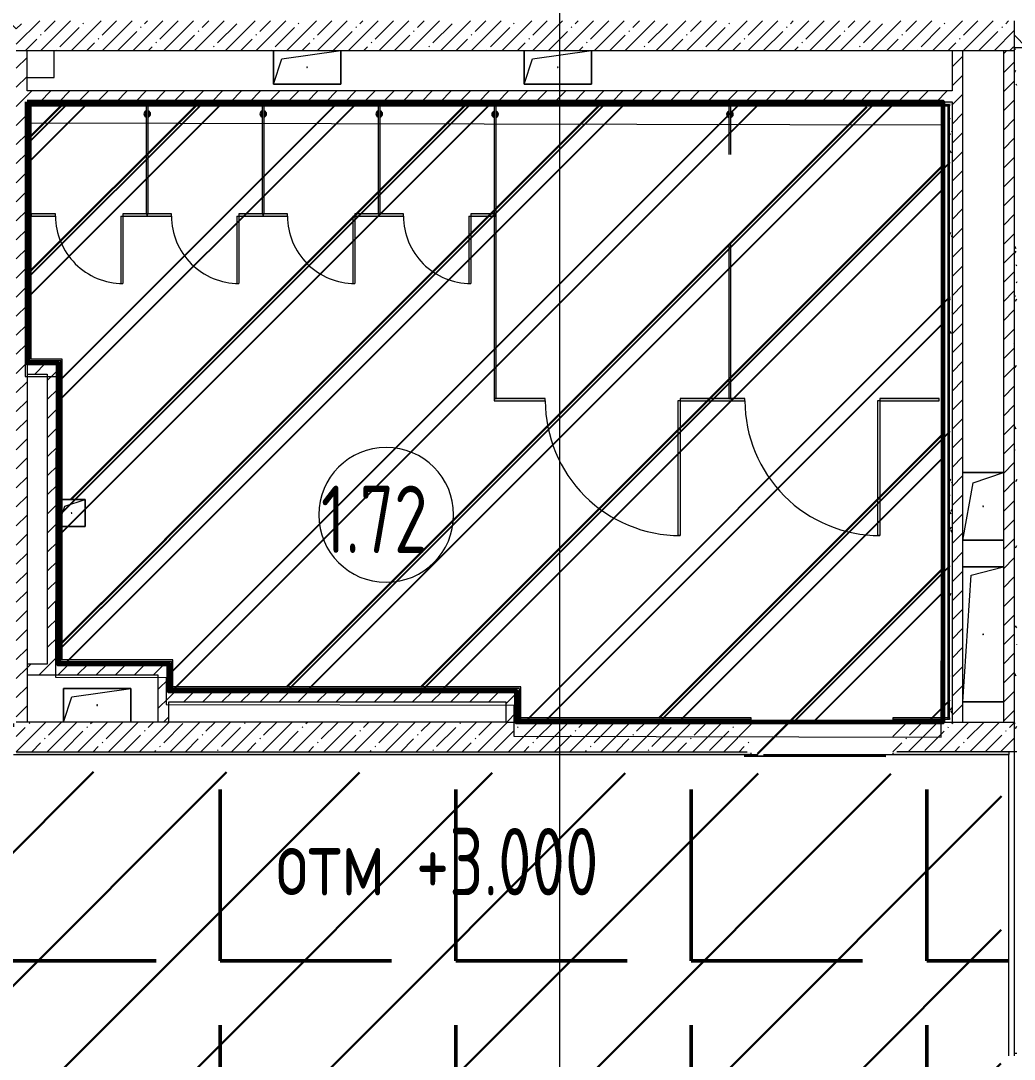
# Model space of a CAD drawing. Header units: millimetres. Extents: x -213911 to 415037, y -3642 to 107391.
# Drawn here: x 112028 to 119395, y 2764 to 10464 of the extents above; entities that cross this region are included whole.
import ezdxf

# ---------------------------------------------------------------- set-up
doc = ezdxf.new("R2010")
doc.units = ezdxf.units.MM
for name, color, linetype, lineweight in [('1)CF2', 3, 'Continuous', 30), ('2)CF1', 5, 'Continuous', 30), ('7.1)Армстрон', 30, 'Continuous', 50), ('7.20) Демонтаж монтаж', 5, 'Continuous', 60), ('7.5.2) Окраска опуска белая', 220, 'Continuous', 60), ('A-AREA-BNDY', 7, 'Continuous', 5), ('A-AREA-IDEN', 7, 'Continuous', 9), ('A-FLOR', 7, 'Continuous', 9), ('A-GENM', 7, 'Continuous', 9), ('A-GENM-1', 7, 'Continuous', 20), ('A-WALL', 7, 'Continuous', 5), ('I-WALL', 7, 'Continuous', 5), ('Оси', 7, 'Continuous', 9)]:
    doc.layers.add(name, color=color, linetype=linetype, lineweight=lineweight)
doc.layers.add('3) CF3 монтаж', color=152, linetype='Continuous')
for name, color, linetype, lineweight, true_color in [('A-DOOR-1', 7, 'Continuous', 5, 0xc0c0c0), ('A-WALL-1', 9, 'Continuous', 5, 0x808080), ('A-WALL-FNSH-1', 9, 'Continuous', 5, 0x808080)]:
    doc.layers.add(name, color=color, linetype=linetype, lineweight=lineweight, true_color=true_color)
doc.styles.get("Standard").update_dxf_attribs({"font": 'arial.ttf'})
doc.styles.add('СПДС', font='ГОСТ тип А.ttf', dxfattribs={"width": 0.9})
pattern_1 = [(45, (64.7, -136.06), (-70.71068, 70.71068), [])]
pattern_2 = [(45, (64.7, -136.06), (-114.04925, 114.04925), []), (45, (178.75, -136.06), (-114.04925, 114.04925), [201.612, -40.322, 6.706, -33.617])]
pattern_3 = [(0, (64.7, -136.06), (243.84, 60.96), [20.117, -162.763, 20.117, -162.763, -975.36]), (0, (64.7, -136.06), (243.84, 60.96), [-365.76, 20.117, -345.643, 20.117, -162.763, -426.72]), (0, (64.7, -136.06), (243.84, 60.96), [-914.4, 20.117, -101.803, 20.117, -284.683]), (120, (156.14, -105.58), (-174.71291, 180.691634), [20.117, -162.763, 20.117, -162.763, -975.36]), (120, (156.14, -105.58), (-174.71291, 180.691634), [-365.76, 20.117, -345.643, 20.117, -162.763, -426.72]), (120, (156.14, -105.58), (-174.71291, 180.691634), [-914.4, 20.117, -101.803, 20.117, -284.683]), (240, (186.62, 16.34), (-69.12709, -241.651634), [20.117, -162.763, 20.117, -162.763, -975.36]), (240, (186.62, 16.34), (-69.12709, -241.651634), [-365.76, 20.117, -345.643, 20.117, -162.763, -426.72]), (240, (186.62, 16.34), (-69.12709, -241.651634), [-914.4, 20.117, -101.803, 20.117, -284.683])]

# ---------------------------------------------------------------- blocks, each defined once
blk = doc.blocks.new('GM_Отверстие прямоугольное _в плите_ - Отверстие-V82-Объем проектирования 1 этажа')
at = {"layer": 'A-GENM'}
for p, q in [((-250, -125), (-250, 125)), ((-250, 125), (250, 125)), ((250, 125), (-250, 125)), ((-250, 125), (-250, -125)), ((-187.5, 62.5), (250, 125)), ((250, 125), (250, -125)), ((250, -125), (250, 125)), ((-250, -125), (-187.5, 62.5))]:
    blk.add_line(p, q, dxfattribs=at)
for start, end in [(360, 180), (180, 360)]:
    blk.add_arc((0, 0), 2.5, start, end, dxfattribs=at)
blk = doc.blocks.new('GM_Отверстие прямоугольное _в плите_ - Отверстие-V81-Объем проектирования 1 этажа')
at = {"layer": 'A-GENM'}
for p, q in [((-250, -125), (-250, 125)), ((-250, 125), (-250, -125)), ((-187.5, 62.5), (250, 125)), ((250, 125), (250, -125)), ((250, -125), (250, 125)), ((-250, -125), (-187.5, 62.5)), ((250, -125), (-250, -125)), ((-250, -125), (250, -125))]:
    blk.add_line(p, q, dxfattribs=at)
for start, end in [(360, 180), (180, 360)]:
    blk.add_arc((0, 0), 2.5, start, end, dxfattribs=at)
blk = doc.blocks.new('GM_Отверстие прямоугольное _в плите_ - Отверстие-V128-Объем проектирования 1 этажа')
at = {"layer": 'A-GENM'}
for p, q in [((-69, 100), (100, 100)), ((100, 100), (-69, 100)), ((-50, 50), (100, 100)), ((100, 100), (100, -100)), ((100, -100), (100, 100)), ((-69, -7), (-50, 50)), ((100, -100), (-69, -100)), ((-69, -100), (100, -100))]:
    blk.add_line(p, q, dxfattribs=at)
for start, end in [(360, 180), (180, 360)]:
    blk.add_arc((0, 0), 2.5, start, end, dxfattribs=at)
blk = doc.blocks.new('GM_Отверстие прямоугольное _в плите_ - Отверстие-V162-Объем проектирования 1 этажа')
at = {"layer": 'A-GENM'}
for p, q in [((-150, 250), (150, 250)), ((150, 250), (-150, 250)), ((-75, 175), (150, 250)), ((-150, -250), (-75, 175)), ((150, -250), (-150, -250)), ((-150, -250), (150, -250))]:
    blk.add_line(p, q, dxfattribs=at)
for start, end in [(360, 180), (180, 360)]:
    blk.add_arc((0, 0), 2.5, start, end, dxfattribs=at)
blk = doc.blocks.new('GM_Отверстие прямоугольное _в плите_ - Отверстие-V163-Объем проектирования 1 этажа')
at = {"layer": 'A-GENM'}
for p, q in [((-150, 500), (150, 500)), ((150, 500), (-150, 500)), ((-90, 440), (150, 500)), ((-150, -500), (-90, 440)), ((150, -500), (-150, -500)), ((-150, -500), (150, -500))]:
    blk.add_line(p, q, dxfattribs=at)
for start, end in [(360, 180), (180, 360)]:
    blk.add_arc((0, 0), 2.5, start, end, dxfattribs=at)
blk = doc.blocks.new('131_Сантехническая перегородка_Дверь 5 - СД-1-V254-Объем проектирования 1 этажа')
at = {"layer": 'A-GENM'}
for points in [[(70, 8), (70, -8), (250, -8), (250, 8), (78, 8)], [(922, 8), (750, 8), (750, -8), (930, -8), (930, 8)]]:
    blk.add_hatch(color=256, dxfattribs=at).paths.add_polyline_path(points)
at = {"layer": 'A-DOOR-1'}
for p, q in [((266, 508), (250, 508)), ((250, 8), (250, 508)), ((266, 8), (266, 508)), ((266, 8), (250, 8))]:
    blk.add_line(p, q, dxfattribs=at)
blk.add_arc((250, 8), 500, 360, 90, dxfattribs=at)
at = {"layer": 'A-GENM-1'}
for p, q in [((250, 8), (70, 8)), ((70, 8), (70, -8)), ((250, -8), (250, 8)), ((930, 8), (750, 8)), ((750, 8), (750, -8)), ((930, -8), (930, 8)), ((70, -8), (250, -8)), ((750, -8), (930, -8))]:
    blk.add_line(p, q, dxfattribs=at)
blk = doc.blocks.new('131_Сантехническая перегородка_Дверь 5 - СД-1-V255-Объем проектирования 1 этажа')
at = {"layer": 'A-GENM'}
for points in [[(78, 8), (78, -8), (250, -8), (250, 8)], [(750, 8), (750, -8), (930, -8), (930, 8), (922, 8)]]:
    blk.add_hatch(color=256, dxfattribs=at).paths.add_polyline_path(points)
at = {"layer": 'A-DOOR-1'}
for p, q in [((266, 508), (250, 508)), ((250, 8), (250, 508)), ((266, 8), (266, 508)), ((266, 8), (250, 8))]:
    blk.add_line(p, q, dxfattribs=at)
blk.add_arc((250, 8), 500, 360, 90, dxfattribs=at)
at = {"layer": 'A-GENM-1'}
for p, q in [((250, 8), (70, 8)), ((70, 8), (70, -8)), ((250, -8), (250, 8)), ((930, 8), (750, 8)), ((750, 8), (750, -8)), ((930, -8), (930, 8)), ((70, -8), (250, -8)), ((750, -8), (930, -8))]:
    blk.add_line(p, q, dxfattribs=at)
blk = doc.blocks.new('131_Сантехническая перегородка 6 - СП-1-30839354-Объем проектирования 1 этажа')
at = {"layer": 'A-GENM'}
blk.add_hatch(color=256, dxfattribs=at).paths.add_polyline_path([(800, 8), (0, 8), (0, -8), (800, -8)])
at = {"layer": 'A-GENM', "flags": 128}
for points in [[(71.5, 8), (71.1, 8.5), (70.8, 9), (70.4, 9.5), (70, 9.9), (69.6, 10.4), (69.2, 10.8), (68.8, 11.2), (68.3, 11.6), (67.8, 12), (67.3, 12.3), (66.8, 12.7), (66.3, 13), (65.8, 13.3), (65.3, 13.6), (64.7, 13.8), (64.2, 14), (63.6, 14.3), (63, 14.4), (62.4, 14.6), (61.9, 14.7), (61.3, 14.9), (60.7, 14.9), (60.1, 15), (59.5, 15.1), (58.9, 15.1), (58.3, 15.1), (57.7, 15), (57.1, 15), (56.5, 14.9), (55.9, 14.8), (55.3, 14.7), (54.7, 14.5), (54.1, 14.4), (53.5, 14.2), (53, 13.9), (52.4, 13.7), (51.9, 13.4), (51.4, 13.2), (50.8, 12.9), (50.3, 12.5), (49.8, 12.2), (49.3, 11.8), (48.9, 11.4), (48.4, 11), (48, 10.6), (47.6, 10.2), (47.2, 9.7), (46.8, 9.3), (46.4, 8.8), (46.1, 8.3), (45.9, 8)], [(45.9, -8), (46.3, -8.5), (46.6, -9), (47, -9.5), (47.4, -9.9), (47.8, -10.4), (48.2, -10.8), (48.6, -11.2), (49.1, -11.6), (49.6, -12), (50, -12.3), (50.5, -12.7), (51.1, -13), (51.6, -13.3), (52.1, -13.6), (52.7, -13.8), (53.2, -14), (53.8, -14.3), (54.4, -14.4), (54.9, -14.6), (55.5, -14.7), (56.1, -14.9), (56.7, -14.9), (57.3, -15), (57.9, -15.1), (58.5, -15.1), (59.1, -15.1), (59.7, -15), (60.3, -15), (60.9, -14.9), (61.5, -14.8), (62.1, -14.7), (62.7, -14.5), (63.3, -14.4), (63.8, -14.2), (64.4, -13.9), (65, -13.7), (65.5, -13.4), (66, -13.2), (66.6, -12.9), (67.1, -12.5), (67.6, -12.2), (68, -11.8), (68.5, -11.4), (69, -11), (69.4, -10.6), (69.8, -10.2), (70.2, -9.7), (70.6, -9.3), (70.9, -8.8), (71.3, -8.3), (71.5, -8)]]:
    blk.add_lwpolyline(points, dxfattribs=at)
at = {"layer": 'A-GENM'}
for radius, start, end in [(24.6, 19.91127, 160.08873), (17.6, 28.97309, 151.02691), (15.1, 33.78108, 146.21892), (24.6, 199.91127, 340.08873), (17.6, 208.97309, 331.02691), (15.1, 213.78108, 326.21892)]:
    blk.add_arc((58.7, 0), radius, start, end, dxfattribs=at)
at = {"layer": 'A-GENM-1'}
for p, q in [((800, 8), (0, 8)), ((0, 8), (0, -8)), ((800, -8), (800, 8)), ((0, -8), (800, -8))]:
    blk.add_line(p, q, dxfattribs=at)
blk = doc.blocks.new('131_Сантехническая перегородка 7 - СП-1-30858579-Объем проектирования 1 этажа')
at = {"layer": 'A-GENM'}
blk.add_hatch(color=256, dxfattribs=at).paths.add_polyline_path([(2165.9, -8), (2165.9, 8), (-4.1, 8), (-4.1, -8), (1884.9, -8)])
at = {"layer": 'A-GENM', "flags": 128}
for points in [[(71.5, 8), (71.1, 8.5), (70.8, 9), (70.4, 9.5), (70, 9.9), (69.6, 10.4), (69.2, 10.8), (68.8, 11.2), (68.3, 11.6), (67.8, 12), (67.3, 12.3), (66.8, 12.7), (66.3, 13), (65.8, 13.3), (65.3, 13.6), (64.7, 13.8), (64.2, 14), (63.6, 14.3), (63, 14.4), (62.4, 14.6), (61.9, 14.7), (61.3, 14.9), (60.7, 14.9), (60.1, 15), (59.5, 15.1), (58.9, 15.1), (58.3, 15.1), (57.7, 15), (57.1, 15), (56.5, 14.9), (55.9, 14.8), (55.3, 14.7), (54.7, 14.5), (54.1, 14.4), (53.5, 14.2), (53, 13.9), (52.4, 13.7), (51.9, 13.4), (51.4, 13.2), (50.8, 12.9), (50.3, 12.5), (49.8, 12.2), (49.3, 11.8), (48.9, 11.4), (48.4, 11), (48, 10.6), (47.6, 10.2), (47.2, 9.7), (46.8, 9.3), (46.4, 8.8), (46.1, 8.3), (45.9, 8)], [(45.9, -8), (46.3, -8.5), (46.6, -9), (47, -9.5), (47.4, -9.9), (47.8, -10.4), (48.2, -10.8), (48.6, -11.2), (49.1, -11.6), (49.6, -12), (50, -12.3), (50.5, -12.7), (51.1, -13), (51.6, -13.3), (52.1, -13.6), (52.7, -13.8), (53.2, -14), (53.8, -14.3), (54.4, -14.4), (54.9, -14.6), (55.5, -14.7), (56.1, -14.9), (56.7, -14.9), (57.3, -15), (57.9, -15.1), (58.5, -15.1), (59.1, -15.1), (59.7, -15), (60.3, -15), (60.9, -14.9), (61.5, -14.8), (62.1, -14.7), (62.7, -14.5), (63.3, -14.4), (63.8, -14.2), (64.4, -13.9), (65, -13.7), (65.5, -13.4), (66, -13.2), (66.6, -12.9), (67.1, -12.5), (67.6, -12.2), (68, -11.8), (68.5, -11.4), (69, -11), (69.4, -10.6), (69.8, -10.2), (70.2, -9.7), (70.6, -9.3), (70.9, -8.8), (71.3, -8.3), (71.5, -8)]]:
    blk.add_lwpolyline(points, dxfattribs=at)
at = {"layer": 'A-GENM'}
for radius, start, end in [(24.6, 19.91127, 160.08873), (17.6, 28.97309, 151.02691), (15.1, 33.78108, 146.21892), (24.6, 199.91127, 340.08873), (17.6, 208.97309, 331.02691), (15.1, 213.78108, 326.21892)]:
    blk.add_arc((58.7, 0), radius, start, end, dxfattribs=at)
at = {"layer": 'A-GENM-1'}
for p, q in [((2165.9, 8), (-4.1, 8)), ((-4.1, 8), (-4.1, -8)), ((2165.9, -8), (2165.9, 8)), ((-4.1, -8), (2165.9, -8))]:
    blk.add_line(p, q, dxfattribs=at)
blk = doc.blocks.new('131_Сантехническая перегородка_Дверь МГН - СД-1-30883454-Объем проектирования 1 этажа')
at = {"layer": 'A-GENM'}
for points in [[(-366.5, 8), (-370, 8), (-370, -8), (10, -8), (10, 8), (-350.5, 8)], [(1390, 8), (1010, 8), (1010, -8), (1390, -8)]]:
    blk.add_hatch(color=256, dxfattribs=at).paths.add_polyline_path(points)
at = {"layer": 'A-DOOR-1'}
for p, q in [((10, 1008), (26, 1008)), ((10, 8), (10, 1008)), ((26, 8), (26, 1008)), ((10, 8), (26, 8))]:
    blk.add_line(p, q, dxfattribs=at)
blk.add_arc((10, 8), 1000, 360, 90, dxfattribs=at)
at = {"layer": 'A-GENM-1'}
for p, q in [((10, 8), (-370, 8)), ((-370, 8), (-370, -8)), ((10, -8), (10, 8)), ((1390, 8), (1010, 8)), ((1010, 8), (1010, -8)), ((1390, -8), (1390, 8)), ((-370, -8), (10, -8)), ((1010, -8), (1390, -8))]:
    blk.add_line(p, q, dxfattribs=at)
blk = doc.blocks.new('131_Сантехническая перегородка_Дверь МГН 2 - СД-1-V256-Объем проектирования 1 этажа')
at = {"layer": 'A-GENM'}
for points in [[(-304.6, 8), (-430, 8), (-430, -8), (10, -8), (10, 8), (-87, 8)], [(1110, 8), (1010, 8), (1010, -8), (1110, -8), (1110, 5.9)]]:
    blk.add_hatch(color=256, dxfattribs=at).paths.add_polyline_path(points)
at = {"layer": 'A-DOOR-1'}
for p, q in [((10, 1008), (26, 1008)), ((10, 8), (10, 1008)), ((26, 8), (26, 1008)), ((10, 8), (26, 8))]:
    blk.add_line(p, q, dxfattribs=at)
blk.add_arc((10, 8), 1000, 360, 90, dxfattribs=at)
at = {"layer": 'A-GENM-1'}
for p, q in [((10, 8), (-430, 8)), ((-430, 8), (-430, -8)), ((10, -8), (10, 8)), ((1110, 8), (1010, 8)), ((1010, 8), (1010, -8)), ((1110, -8), (1110, 8)), ((-430, -8), (10, -8)), ((1010, -8), (1110, -8))]:
    blk.add_line(p, q, dxfattribs=at)
blk = doc.blocks.new('Марка_Помещения - Номер-25198446-Объем проектирования 1 этажа')
at = {"layer": 'A-AREA-IDEN'}
for start, end in [(360, 180), (180, 360)]:
    blk.add_arc((0, 0), 2.5, start, end, dxfattribs=at)

msp = doc.modelspace()

# ---------------------------------------------------------------- hatches: boundary and pattern name
at = {"layer": 'I-WALL'}
h = msp.add_hatch(dxfattribs=at)
h.set_pattern_fill('FP_23', color=256, style=0, pattern_type=2)
h.set_pattern_definition([(135, (64.7, -136.06), (-141.42136, -141.42136), [])])
h.paths.add_polyline_path([(119414.7, 10263.9), (121274.7, 10263.9), (121274.7, 10463.9), (119394.7, 10463.9), (119394.7, 10263.9), (119399.6, 10263.9)])
h.paths.add_polyline_path([(111274.7, 10263.9), (111994.7, 10263.9), (111994.7, 10463.9), (111244.7, 10463.9), (111244.7, 10263.9)])
h.paths.add_polyline_path([(110194.7, 10263.9), (110294.7, 10263.9), (110294.7, 10463.9), (109169.7, 10463.9), (109169.7, 10263.9), (110115.8, 10263.9)])
h.paths.add_polyline_path([(107745.5, 10263.9), (107769.7, 10263.9), (107769.7, 10463.9), (107414.7, 10463.9), (107414.7, 10263.9), (107744.7, 10263.9)])
h = msp.add_hatch(dxfattribs=at)
h.set_pattern_fill('FP_1', color=256, style=0, pattern_type=2)
h.set_pattern_definition(pattern_2)
h.paths.add_polyline_path([(119314.7, 10243.9), (119394.7, 10243.9), (119394.7, 10463.9), (111994.7, 10463.9), (111994.7, 10243.9), (119043.6, 10243.9)])
h = msp.add_hatch(dxfattribs=at)
h.set_pattern_fill('FP_22', color=256, style=0, pattern_type=2)
h.set_pattern_definition(pattern_1)
h.paths.add_polyline_path([(112074.7, 5263.9), (112074.7, 10243.9), (111994.7, 10243.9), (111994.7, 5263.9)])
h = msp.add_hatch(dxfattribs=at)
h.set_pattern_fill('FP_22', color=256, style=0, pattern_type=2)
h.set_pattern_definition(pattern_1)
h.paths.add_polyline_path([(119014.7, 5263.9), (119014.7, 10243.9), (118934.7, 10243.9), (118934.7, 5263.9)])
h = msp.add_hatch(dxfattribs=at)
h.set_pattern_fill('FP_22', color=256, style=0, pattern_type=2)
h.set_pattern_definition(pattern_1)
h.paths.add_polyline_path([(119314.7, 5263.9), (119394.7, 5263.9), (119394.7, 10243.9), (119314.7, 10243.9), (119314.7, 5283.9)])
h = msp.add_hatch(dxfattribs=at)
h.set_pattern_fill('FP_191', color=256, style=0, pattern_type=2)
h.set_pattern_definition(pattern_3)
h.paths.add_polyline_path([(119394.7, 5043.9), (119414.7, 5043.9), (119414.7, 10263.9), (119394.7, 10263.9), (119394.7, 5156.6)])
h = msp.add_hatch(dxfattribs=at)
h.set_pattern_fill('FP_22', color=256, style=0, pattern_type=2)
h.set_pattern_definition(pattern_1)
h.paths.add_polyline_path([(114499.8, 9863.9), (118934.7, 9863.9), (118934.7, 9943.9), (112074.7, 9943.9), (112074.7, 9863.9), (114241.9, 9863.9)])
h = msp.add_hatch(dxfattribs=at)
h.set_pattern_fill('FP_191', color=256, style=0, pattern_type=2)
h.set_pattern_definition(pattern_3)
h.paths.add_polyline_path([(112094.7, 7943.9), (112094.7, 9863.9), (112074.7, 9863.9), (112074.7, 7943.9)])
h = msp.add_hatch(dxfattribs=at)
h.set_pattern_fill('FP_191', color=256, style=0, pattern_type=2)
h.set_pattern_definition(pattern_3)
h.paths.add_polyline_path([(114499.8, 9843.9), (118934.7, 9843.9), (118934.7, 9863.9), (112094.7, 9863.9), (112094.8, 9843.9), (114241.9, 9843.9)])
for points in [[(117444.7, 9832.9), (118914.7, 9832.9), (118914.7, 9843.9), (112094.7, 9843.9), (112096, 9832.9), (117336.5, 9832.9)], [(112105.7, 7943.9), (112105.7, 9832.9), (112094.7, 9832.9), (112094.7, 7943.9)], [(118903.7, 5283.9), (118914.7, 5294.9), (118913.7, 9832.9), (118903.7, 9832.9), (118903.7, 5294.9)], [(112324.7, 7943.9), (112335.7, 7943.9), (112335.7, 7954.9), (112105.7, 7954.9), (112105.7, 7943.9), (112304.7, 7943.9)], [(112324.7, 5713.9), (112335.7, 5713.9), (112335.7, 7943.9), (112324.7, 7943.9), (112324.7, 5714.2)], [(112335.7, 5713.9), (113155.7, 5713.9), (113155.7, 5724.9), (112335.7, 5724.9)], [(113155.7, 5524.9), (113155.7, 5713.9), (113144.7, 5713.9), (113144.7, 5524.9)], [(115724.7, 5513.9), (115735.7, 5513.9), (115735.7, 5524.9), (113144.7, 5524.9), (113144.7, 5513.9), (115704.7, 5513.9)], [(115724.7, 5294.9), (115735.7, 5294.9), (115735.7, 5513.9), (115724.7, 5513.9), (115724.7, 5493.9)]]:
    msp.add_hatch(color=256, dxfattribs=at).paths.add_polyline_path(points)
h = msp.add_hatch(dxfattribs=at)
h.set_pattern_fill('FP_191', color=256, style=0, pattern_type=2)
h.set_pattern_definition(pattern_3)
h.paths.add_polyline_path([(118914.7, 5283.9), (118934.7, 5283.9), (118934.7, 9843.9), (118914.7, 9843.9), (118914.7, 5284.5)])
h = msp.add_hatch(dxfattribs=at)
h.set_pattern_fill('FP_191', color=256, style=0, pattern_type=2)
h.set_pattern_definition(pattern_3)
h.paths.add_polyline_path([(112304.7, 7923.9), (112304.7, 7943.9), (112074.7, 7943.9), (112074.7, 7923.9), (112224.7, 7923.9)])
h = msp.add_hatch(dxfattribs=at)
h.set_pattern_fill('FP_191', color=256, style=0, pattern_type=2)
h.set_pattern_definition(pattern_3)
h.paths.add_polyline_path([(112324.7, 5713.9), (112324.7, 7943.9), (112304.7, 7943.9), (112304.7, 5713.9), (112324.6, 5713.9)])
h = msp.add_hatch(dxfattribs=at)
h.set_pattern_fill('FP_22', color=256, style=0, pattern_type=2)
h.set_pattern_definition(pattern_1)
h.paths.add_polyline_path([(112178.9, 7843.9), (112304.7, 7843.9), (112304.7, 7923.9), (112074.7, 7923.9), (112074.7, 7843.9), (112094.7, 7843.9)])
h = msp.add_hatch(dxfattribs=at)
h.set_pattern_fill('FP_22', color=256, style=0, pattern_type=2)
h.set_pattern_definition(pattern_1)
h.paths.add_polyline_path([(112304.7, 5693.9), (112304.7, 7843.9), (112224.7, 7843.9), (112224.7, 5693.9)])
h = msp.add_hatch(dxfattribs=at)
h.set_pattern_fill('FP_191', color=256, style=0, pattern_type=2)
h.set_pattern_definition(pattern_3)
h.paths.add_polyline_path([(112344.7, 5693.9), (113124.7, 5693.9), (113124.7, 5713.9), (112304.7, 5713.9), (112304.7, 5693.9), (112330.2, 5693.9)])
h = msp.add_hatch(dxfattribs=at)
h.set_pattern_fill('FP_191', color=256, style=0, pattern_type=2)
h.set_pattern_definition(pattern_3)
h.paths.add_polyline_path([(113144.7, 5513.9), (113144.7, 5713.9), (113124.7, 5713.9), (113124.7, 5513.9)])
h = msp.add_hatch(dxfattribs=at)
h.set_pattern_fill('FP_22', color=256, style=0, pattern_type=2)
h.set_pattern_definition(pattern_1)
h.paths.add_polyline_path([(112844.7, 5613.9), (113044.7, 5613.9), (113044.7, 5693.9), (112074.7, 5693.9), (112074.7, 5613.9), (112344.7, 5613.9)])
h = msp.add_hatch(dxfattribs=at)
h.set_pattern_fill('FP_22', color=256, style=0, pattern_type=2)
h.set_pattern_definition(pattern_1)
h.paths.add_polyline_path([(113044.7, 5263.9), (113124.7, 5263.9), (113124.7, 5693.9), (113044.7, 5693.9), (113044.7, 5493.9)])
h = msp.add_hatch(dxfattribs=at)
h.set_pattern_fill('FP_191', color=256, style=0, pattern_type=2)
h.set_pattern_definition(pattern_3)
h.paths.add_polyline_path([(115704.7, 5493.9), (115704.7, 5513.9), (113124.7, 5513.9), (113124.7, 5493.9), (115624.7, 5493.9)])
h = msp.add_hatch(dxfattribs=at)
h.set_pattern_fill('FP_22', color=256, style=0, pattern_type=2)
h.set_pattern_definition(pattern_1)
h.paths.add_polyline_path([(113210.4, 5413.9), (115624.7, 5413.9), (115624.7, 5493.9), (113124.7, 5493.9), (113124.7, 5413.9), (113144.7, 5413.9)])
h = msp.add_hatch(dxfattribs=at)
h.set_pattern_fill('FP_22', color=256, style=0, pattern_type=2)
h.set_pattern_definition(pattern_1)
h.paths.add_polyline_path([(115704.7, 5263.9), (115704.7, 5493.9), (115624.7, 5493.9), (115624.7, 5263.9)])
h = msp.add_hatch(dxfattribs=at)
h.set_pattern_fill('FP_191', color=256, style=0, pattern_type=2)
h.set_pattern_definition(pattern_3)
h.paths.add_polyline_path([(115704.7, 5283.9), (115724.7, 5284.1), (115724.7, 5513.9), (115704.7, 5513.9), (115704.7, 5284.3)])
h = msp.add_hatch(dxfattribs=at)
h.set_pattern_fill('FP_1', color=256, style=0, pattern_type=2)
h.set_pattern_definition(pattern_2)
h.paths.add_polyline_path([(118534.4, 5043.9), (119394.7, 5043.9), (119394.7, 5263.9), (118494.7, 5263.9), (118494.7, 5043.9), (118524.7, 5043.9)])
h.paths.add_polyline_path([(112574.7, 5043.9), (117444.7, 5043.9), (117444.7, 5263.9), (111994.7, 5263.9), (111994.7, 5043.9), (112509.7, 5043.9)])
h = msp.add_hatch(dxfattribs=at)
h.set_pattern_fill('FP_191', color=256, style=0, pattern_type=2)
h.set_pattern_definition(pattern_3)
h.paths.add_polyline_path([(118524.7, 5263.9), (118934.7, 5263.9), (118934.7, 5283.9), (118494.7, 5283.9), (118494.7, 5271.9), (118524.7, 5271.9), (118524.7, 5265.4)])
h.paths.add_polyline_path([(117336.5, 5263.9), (117414.7, 5264.3), (117414.7, 5271.9), (117444.7, 5271.9), (117444.7, 5283.9), (115704.7, 5283.9), (115704.7, 5263.9), (115724.7, 5263.9)])
h = msp.add_hatch(color=256, dxfattribs=at)
h.paths.add_polyline_path([(117444.7, 5283.9), (117444.7, 5294.9), (115724.7, 5294.9), (115724.7, 5283.9), (117336.5, 5283.9)])
h.paths.add_polyline_path([(118903.7, 5283.9), (118914.7, 5284.5), (118914.7, 5294.9)])
h.paths.add_polyline_path([(118903.7, 5283.9), (118903.7, 5294.9), (118494.7, 5294.9), (118494.7, 5283.9)])
h = msp.add_hatch(dxfattribs=at)
h.set_pattern_fill('FP_191', color=256, style=0, pattern_type=2)
h.set_pattern_definition(pattern_3)
h.paths.add_polyline_path([(118934.7, 5023.9), (119353.7, 5023.9), (119354.7, 5043.9), (118524.7, 5043.2), (118524.7, 5035.9), (118494.7, 5035.9), (118494.7, 5023.9), (118591, 5023.9)])
h.paths.add_polyline_path([(117444.7, 5023.9), (117444.7, 5035.9), (117414.7, 5035.9), (117414.7, 5043.9), (111994.7, 5043.9), (111994.7, 5023.9), (117414.7, 5023.9)])

# ---------------------------------------------------------------- linework, layer by layer
msp.add_lwpolyline([(117393.1, 5013.9), (118443.1, 5011.5)])
at = {"layer": 'A-AREA-BNDY', "flags": 128}
msp.add_lwpolyline([(118863, 9689.5), (112065.1, 9705.4), (112060.7, 7827.4), (112290.7, 7826.9), (112285.4, 5596.9), (113105.4, 5595), (113105, 5395), (115684.9, 5388.9), (115684.4, 5158.9), (118852.4, 5151.5)], close=True, dxfattribs=at)
at = {"layer": 'A-FLOR'}
for p, q in [((112274.7, 10043.9), (112274.7, 10243.9)), ((112074.7, 10043.9), (112274.7, 10043.9)), ((117444.7, 5271.9), (117444.7, 5283.9)), ((118494.7, 5283.9), (118494.7, 5271.9)), ((111974.7, 5023.9), (117494.7, 5023.9)), ((117444.7, 5023.9), (117444.7, 5035.9)), ((117534.7, 5023.9), (119353.7, 5023.9)), ((118494.7, 5035.9), (118494.7, 5023.9)), ((119354.7, 2788.9), (119354.7, 5023.9)), ((119394.3, 2808.9), (119414.7, 2808.9))]:
    msp.add_line(p, q, dxfattribs=at)
at = {"layer": 'A-WALL'}
for p, q in [((112094.7, 7943.9), (112094.7, 9843.9)), ((112094.7, 9843.9), (118914.7, 9843.9)), ((118914.7, 9843.9), (118914.7, 9832.9)), ((112094.7, 7943.9), (112324.7, 7943.9)), ((112324.7, 5713.9), (112324.7, 7943.9)), ((113144.7, 5513.9), (113144.7, 5713.9)), ((115624.7, 5263.9), (117414.7, 5263.9)), ((115724.7, 5294.9), (115724.7, 5283.9)), ((117444.7, 5283.9), (115724.7, 5283.9)), ((117444.7, 5283.9), (117444.7, 5283.9)), ((118914.7, 5283.9), (118494.7, 5283.9)), ((118524.7, 5263.9), (119394.7, 5263.9)), ((118914.7, 5294.9), (118914.7, 5283.9)), ((119353.7, 5023.9), (119354.7, 5023.9)), ((119354.7, 5043.9), (119354.7, 5023.9)), ((119394.7, 5042.9), (119394.7, 2788.9))]:
    msp.add_line(p, q, dxfattribs=at)
at = {"layer": 'A-WALL-1'}
for p, q in [((119394.7, 10463.9), (119394.7, 5042.9)), ((111994.7, 10243.9), (119394.7, 10243.9)), ((112074.7, 9943.9), (112074.7, 10243.9)), ((118934.7, 10243.9), (118934.7, 9943.9)), ((119014.7, 5263.9), (119014.7, 10243.9)), ((119314.7, 10243.9), (119314.7, 5263.9)), ((121274.7, 10263.9), (119394.7, 10263.9)), ((118934.7, 9943.9), (112074.7, 9943.9)), ((112074.7, 9863.9), (118934.7, 9863.9)), ((112074.7, 9863.9), (112074.7, 5263.9)), ((118934.7, 9863.9), (118934.7, 5263.9)), ((112304.7, 7923.9), (112074.7, 7923.9)), ((112304.7, 5693.9), (112304.7, 7923.9)), ((112074.7, 7843.9), (112224.7, 7843.9)), ((112224.7, 7843.9), (112224.7, 5693.9)), ((112335.7, 5713.9), (112324.7, 5713.9)), ((112224.7, 5693.9), (112074.7, 5693.9)), ((113124.7, 5693.9), (112304.7, 5693.9)), ((113124.7, 5493.9), (113124.7, 5693.9)), ((112074.7, 5613.9), (113044.7, 5613.9)), ((113044.7, 5613.9), (113044.7, 5263.9)), ((115704.7, 5493.9), (113124.7, 5493.9)), ((115724.7, 5513.9), (113144.7, 5513.9)), ((115704.7, 5263.9), (115704.7, 5493.9)), ((113124.7, 5413.9), (115624.7, 5413.9)), ((113124.7, 5263.9), (113124.7, 5413.9)), ((115624.7, 5413.9), (115624.7, 5263.9)), ((115624.7, 5263.9), (111994.7, 5263.9)), ((111994.7, 5043.9), (117414.7, 5043.9)), ((119415.7, 5043.9), (118524.7, 5043.9))]:
    msp.add_line(p, q, dxfattribs=at)
at = {"layer": 'A-WALL-FNSH-1'}
for p, q in [((112094.7, 9832.9), (118914.7, 9832.9)), ((112105.7, 7954.9), (112105.7, 9843.9)), ((118903.7, 9843.9), (118903.7, 5283.9)), ((118914.7, 5294.9), (118914.7, 9832.9)), ((112335.7, 7954.9), (112105.7, 7954.9)), ((112335.7, 5724.9), (112335.7, 7954.9)), ((113155.7, 5724.9), (112335.7, 5724.9)), ((112335.7, 5713.9), (113144.7, 5713.9)), ((113155.7, 5513.9), (113155.7, 5724.9)), ((115735.7, 5524.9), (113144.7, 5524.9)), ((115724.7, 5513.9), (115724.7, 5294.9)), ((115735.7, 5283.9), (115735.7, 5524.9)), ((117444.7, 5294.9), (115724.7, 5294.9)), ((117444.7, 5283.9), (117444.7, 5294.9)), ((118914.7, 5294.9), (118494.7, 5294.9)), ((118494.7, 5294.9), (118494.7, 5283.9)), ((111973.7, 5022.9), (117444.7, 5022.9)), ((117444.7, 5022.9), (117444.7, 5023.9)), ((118494.7, 5023.9), (118494.7, 5022.9)), ((118494.7, 5022.9), (119353.7, 5022.9)), ((119353.7, 5022.9), (119353.7, 2843.9)), ((119415.7, 5042.9), (119394.7, 5042.9))]:
    msp.add_line(p, q, dxfattribs=at)
at = {"layer": 'Оси'}
msp.add_lwpolyline([(116024.7, -2042.3), (116024.7, 2957.7), (116024.7, 16779), (116024.7, 21779)], dxfattribs=at)

# ---------------------------------------------------------------- block references
at = {"layer": 'A-AREA-IDEN', "xscale": 199.9999999999999, "yscale": 199.9999999999999, "zscale": 199.9999999999999}
msp.add_blockref('Марка_Помещения - Номер-25198446-Объем проектирования 1 этажа', (114737.9, 6800.2), dxfattribs=at)
at = {"layer": 'A-GENM'}
for name, p in [('GM_Отверстие прямоугольное _в плите_ - Отверстие-V81-Объем проектирования 1 этажа', (114150.8, 10118.9)), ('GM_Отверстие прямоугольное _в плите_ - Отверстие-V81-Объем проектирования 1 этажа', (116009.7, 10118.9)), ('GM_Отверстие прямоугольное _в плите_ - Отверстие-V162-Объем проектирования 1 этажа', (119164.7, 6863.9)), ('GM_Отверстие прямоугольное _в плите_ - Отверстие-V128-Объем проектирования 1 этажа', (112404.7, 6813.9)), ('GM_Отверстие прямоугольное _в плите_ - Отверстие-V163-Объем проектирования 1 этажа', (119164.7, 5913.9)), ('GM_Отверстие прямоугольное _в плите_ - Отверстие-V82-Объем проектирования 1 этажа', (112594.7, 5388.9))]:
    msp.add_blockref(name, p, dxfattribs=at)
for name, p, rotation in [('131_Сантехническая перегородка 6 - СП-1-30839354-Объем проектирования 1 этажа', (112965.7, 9831.9), 270.0000000000007), ('131_Сантехническая перегородка 6 - СП-1-30839354-Объем проектирования 1 этажа', (113825.7, 9831.9), 270.0000000000007), ('131_Сантехническая перегородка 6 - СП-1-30839354-Объем проектирования 1 этажа', (114685.7, 9831.9), 270.0000000000007), ('131_Сантехническая перегородка 7 - СП-1-30858579-Объем проектирования 1 этажа', (115545.7, 9828.9), 269.9999999999999), ('131_Сантехническая перегородка 7 - СП-1-30858579-Объем проектирования 1 этажа', (117286.2, 9828.9), 269.9999999999999), ('131_Сантехническая перегородка_Дверь 5 - СД-1-V254-Объем проектирования 1 этажа', (113035.7, 9023.9), 180), ('131_Сантехническая перегородка_Дверь 5 - СД-1-V254-Объем проектирования 1 этажа', (113895.7, 9023.9), 180), ('131_Сантехническая перегородка_Дверь 5 - СД-1-V254-Объем проектирования 1 этажа', (114755.7, 9023.9), 180), ('131_Сантехническая перегородка_Дверь 5 - СД-1-V255-Объем проектирования 1 этажа', (115615.7, 9023.9), 180), ('131_Сантехническая перегородка_Дверь МГН - СД-1-30883454-Объем проектирования 1 этажа', (116927.7, 7654.9), 180), ('131_Сантехническая перегородка_Дверь МГН 2 - СД-1-V256-Объем проектирования 1 этажа', (118407.7, 7654.9), 180)]:
    msp.add_blockref(name, p, dxfattribs=dict(at, rotation=rotation))

# ---------------------------------------------------------------- texts
at = {"layer": '7.1)Армстрон', "insert": (113922.7, 4478.8), "char_height": 500, "width": 4123.596, "attachment_point": 1, "style": 'СПДС'}
msp.add_mtext('отм +3.000', dxfattribs=at)
at = {"layer": 'A-AREA-IDEN', "insert": (114254.1, 7017.3), "char_height": 500, "width": 1212.151, "attachment_point": 1, "style": 'СПДС'}
msp.add_mtext('1.72', dxfattribs=at)

# ---------------------------------------------------------------- next in the draw order: texts
at = {"char_height": 333, "attachment_point": 1, "bg_fill": 3, "box_fill_scale": 1.5, "bg_fill_color": 256, "bg_fill_transparency": 0}
for insert in [(117278.2, 9305.5), (112792.4, 6452.3)]:
    msp.add_mtext_dynamic_manual_height_columns('\\pxt19; ', width=189.268, gutter_width=912.9, heights=[2.55], dxfattribs=dict(at, insert=insert))

# ---------------------------------------------------------------- next in the draw order: hatches: boundary and pattern name
at = {"layer": '1)CF2'}
h = msp.add_hatch(dxfattribs=at)
h.set_pattern_fill('ANSI31', color=256, scale=220)
h.paths.add_polyline_path([(119301.8, 4878.4), (111921.8, 4895.8), (111925.2, 6335.8), (109834.5, 6340.7), (109772.3, -11.1), (109772.1, -87.2), (112510.1, -93.6), (112510.9, 256.4), (112892.9, 255.5), (112892.1, -94.5), (115960.1, -101.7), (115960.9, 248.3), (116024.4, 248.1), (116024.7, 384.9), (116494.7, 383.9), (116494.7, -36.1), (117094.7, -104.4), (119290, -109.6)])
at = {"layer": '2)CF1'}
h = msp.add_hatch(dxfattribs=at)
h.set_pattern_fill('ANSI32', color=256, scale=222)
h.set_pattern_definition([(45, (94385.7, 9833), (-1495.21, 1495.21), []), (45, (95382.5, 9833), (-1495.21, 1495.21), [])])
h.paths.add_polyline_path([(118863, 9825), (115464.1, 9832.9), (112105.7, 9832.9), (112105.7, 7954.9), (112335.7, 7954.9), (112335.7, 6913.9), (112504.7, 6913.9), (112504.7, 6713.9), (112335.7, 6713.9), (112335.7, 5724.9), (113155.7, 5724.9), (113155.7, 5524.9), (115735.7, 5524.9), (115735.7, 5294.9), (117444.7, 5294.9), (117484.7, 5271.9), (117484.7, 5123.9), (117504.7, 5123.9), (117504.7, 5083.9), (117489.3, 5022.4), (118852.4, 5019.2), (118852.4, 5022.9), (118494.7, 5022.9), (118444.7, 5039.2), (118444.7, 5083.9), (118434.7, 5083.9), (118434.7, 5123.9), (118454.7, 5123.9), (118454.7, 5263.9), (118454.7, 5271.9), (118494.7, 5271.9), (118494.7, 5294.9), (118853, 5294.9)])
at = {"layer": '3) CF3 монтаж'}
h = msp.add_hatch(dxfattribs=at)
h.set_pattern_fill('ANSI31', color=256, scale=222, style=0)
h.set_pattern_definition([(45, (1705.15, -22074.2), (-498.4042, 498.4042), [])])
h.paths.add_polyline_path([(118920.6, 5275.5), (118920.6, 9441.1), (118918.9, 9434.5), (118882.5, 9569.7), (118920.6, 9569.8), (118920.6, 9835.5), (118653.8, 9835.5), (118653.9, 9798.1), (118518.6, 9834.3), (118523.2, 9835.5), (112100.6, 9835.5), (112100.6, 7935.5), (112330.6, 7935.5), (112330.6, 5705.5), (113150.6, 5705.5), (113150.6, 5505.5), (115730.6, 5505.5), (115730.6, 5275.5), (116528.1, 5275.5)])
at = {"layer": '7.1)Армстрон'}
h = msp.add_hatch(dxfattribs=at)
h.set_pattern_fill('ANGLE', color=256, scale=250)
h.set_pattern_definition([(0, (0, 0), (0, 1746.25), [1270, -476.25]), (90, (0, 0), (-1746.25, 1e-13), [1270, -476.25])])
h.paths.add_polyline_path([(119357.8, 5010.6), (111977.8, 5027.9), (111981.2, 6467.9), (109890.5, 6472.8), (109828.3, 121.1), (109828.1, 44.9), (112566.1, 38.5), (112566.9, 388.5), (112948.9, 387.6), (112948.1, 37.6), (116016.1, 30.4), (116016.9, 380.4), (116080.4, 380.3), (116080.7, 517.1), (116550.7, 516.1), (116550.7, 96.1), (117150.7, 27.7), (119346.1, 22.6)])
at = {"layer": '7.20) Демонтаж монтаж', "lineweight": 25}
h = msp.add_hatch(dxfattribs=at)
h.set_pattern_fill('ANSI31', color=256, scale=222)
h.paths.add_polyline_path([(112074.7, 9863.9), (118864.7, 9863.9), (118864.7, 5263.9), (115704.7, 5263.9), (115704.7, 5493.9), (113124.7, 5493.9), (113124.7, 5693.9), (112304.7, 5693.9), (112304.7, 7923.9), (112074.7, 7923.9)])

# ---------------------------------------------------------------- next in the draw order: linework, layer by layer
at = {"layer": '7.5.2) Окраска опуска белая'}
msp.add_lwpolyline([(112074.7, 9863.9), (118864.7, 9863.9), (118864.7, 5263.9), (115704.7, 5263.9), (115704.7, 5493.9), (113124.7, 5493.9), (113124.7, 5693.9), (112304.7, 5693.9), (112304.7, 7923.9), (112074.7, 7923.9)], close=True, dxfattribs=at)

doc.saveas('drawing.dxf')
